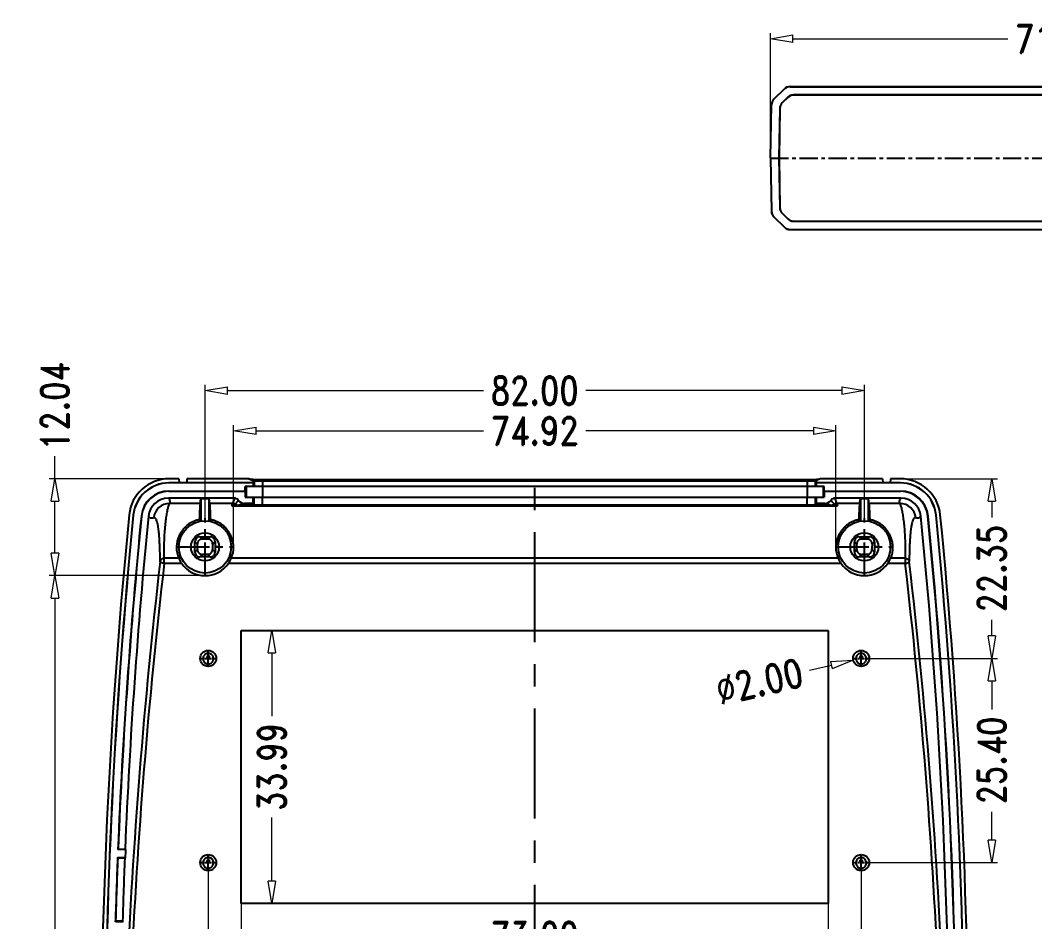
# Model space of a CAD drawing. Header units: millimetres. Extents: x 0 to 4083, y 0 to 1644.
# Drawn here: x 3832.3 to 3958.5, y 1527.1 to 1639.3 of the extents above; entities that cross this region are included whole.
import ezdxf

# ---------------------------------------------------------------- set-up
doc = ezdxf.new("R2010")
doc.units = ezdxf.units.MM
doc.linetypes.add('CENTER', pattern=[50.8, 31.75, -6.35, 6.35, -6.35])
doc.layers.get('0').update_dxf_attribs({"linetype": 'CONTINUOUS'})
doc.layers.get('Defpoints').update_dxf_attribs({"linetype": 'CONTINUOUS'})
doc.layers.add('dim', color=3, linetype='CONTINUOUS', lineweight=9)
doc.styles.add('longtou', font='romand.shx', dxfattribs={"width": 0.8, "bigfont": 'fangsong.shx'})
doc.dimstyles.new('YanXiu', dxfattribs={"dimtxt": 2.5, "dimasz": 2.2, "dimexe": 1, "dimexo": 0, "dimgap": 0.66, "dimtad": 0, "dimzin": 0, "dimdsep": 46, "dimtxsty": 'longtou', "dimblk": 'CLOSEDBLANK', "dimcen": 0, "dimclrd": 3, "dimclre": 3, "dimclrt": 7, "dimadec": 0, "dimazin": 0, "dimtfac": 1, "dimtdec": 4, "dimtofl": 0, "dimtmove": 0, "dimatfit": 3, "dimldrblk": 'CLOSEDBLANK', "dimfxl": 0, "dimtolj": 1, "dimtzin": 0, "dimlwd": 0, "dimlwe": 0, "dimarcsym": 0})

# ---------------------------------------------------------------- blocks, each defined once
blk = doc.blocks.new('_ClosedBlank')
at = {"color": 0, "linetype": 'ByBlock', "lineweight": -2}
for p, q in [((-1, 0.167), (0, 0)), ((-1, 0.167), (-1, -0.167)), ((0, 0), (-1, -0.167))]:
    blk.add_line(p, q, dxfattribs=at)
blk = doc.blocks.new('*D11')
at = {"layer": 'Defpoints', "color": 0}
for p in [(3933.73, 1588.2), (3858.82, 1573.76), (3933.73, 1573.76)]:
    blk.add_point(p, dxfattribs=at)
at = {"layer": 'dim', "color": 3, "lineweight": 5}
for p, q in [((3858.82, 1573.76), (3858.82, 1588.9)), ((3933.73, 1573.76), (3933.73, 1588.9)), ((3861.62, 1588.2), (3889.91, 1588.2)), ((3930.93, 1588.2), (3902.64, 1588.2))]:
    blk.add_line(p, q, dxfattribs=at)
at = {"layer": 'dim', "color": 3, "lineweight": 5, "xscale": 2.8, "yscale": 2.8, "zscale": 2.8, "rotation": 180}
blk.add_blockref('_ClosedBlank', (3858.82, 1588.2), dxfattribs=at)
at = {"layer": 'dim', "color": 3, "lineweight": 5, "xscale": 2.8, "yscale": 2.8, "zscale": 2.8}
blk.add_blockref('_ClosedBlank', (3933.73, 1588.2), dxfattribs=at)
at = {"layer": 'dim', "color": 7, "insert": (3896.28, 1588.2), "char_height": 3.5, "attachment_point": 5, "style": 'longtou'}
blk.add_mtext('74.92', dxfattribs=at)
blk = doc.blocks.new('*D12')
at = {"layer": 'Defpoints', "color": 0}
for p in [(3937.28, 1593.2), (3855.28, 1577.34), (3937.28, 1577.34)]:
    blk.add_point(p, dxfattribs=at)
at = {"layer": 'dim', "color": 3, "lineweight": 5}
for p, q in [((3855.28, 1577.34), (3855.28, 1593.9)), ((3937.28, 1577.34), (3937.28, 1593.9)), ((3858.08, 1593.2), (3889.91, 1593.2)), ((3934.48, 1593.2), (3902.64, 1593.2))]:
    blk.add_line(p, q, dxfattribs=at)
at = {"layer": 'dim', "color": 3, "lineweight": 5, "xscale": 2.8, "yscale": 2.8, "zscale": 2.8, "rotation": 180}
blk.add_blockref('_ClosedBlank', (3855.28, 1593.2), dxfattribs=at)
at = {"layer": 'dim', "color": 3, "lineweight": 5, "xscale": 2.8, "yscale": 2.8, "zscale": 2.8}
blk.add_blockref('_ClosedBlank', (3937.28, 1593.2), dxfattribs=at)
at = {"layer": 'dim', "color": 7, "insert": (3896.28, 1593.2), "char_height": 3.5, "attachment_point": 5, "style": 'longtou'}
blk.add_mtext('82.00', dxfattribs=at)
blk = doc.blocks.new('*D14')
at = {"layer": 'Defpoints', "color": 0}
for p in [(3997.38, 1636.97), (3925.6, 1622.13), (3997.38, 1622.13)]:
    blk.add_point(p, dxfattribs=at)
at = {"layer": 'dim', "color": 3, "lineweight": 5}
for p, q in [((3925.6, 1622.13), (3925.6, 1637.67)), ((3997.38, 1622.13), (3997.38, 1637.67)), ((3928.4, 1636.97), (3955.12, 1636.97)), ((3994.58, 1636.97), (3967.86, 1636.97))]:
    blk.add_line(p, q, dxfattribs=at)
at = {"layer": 'dim', "color": 3, "lineweight": 5, "xscale": 2.8, "yscale": 2.8, "zscale": 2.8, "rotation": 180}
blk.add_blockref('_ClosedBlank', (3925.6, 1636.97), dxfattribs=at)
at = {"layer": 'dim', "color": 3, "lineweight": 5, "xscale": 2.8, "yscale": 2.8, "zscale": 2.8}
blk.add_blockref('_ClosedBlank', (3997.38, 1636.97), dxfattribs=at)
at = {"layer": 'dim', "color": 7, "insert": (3961.49, 1636.97), "char_height": 3.5, "attachment_point": 5, "style": 'longtou'}
blk.add_mtext('71.78', dxfattribs=at)
blk = doc.blocks.new('*D23')
at = {"layer": 'Defpoints', "color": 0}
for p in [(3859.78, 1529.39), (3932.78, 1529.39), (3932.78, 1525.36)]:
    blk.add_point(p, dxfattribs=at)
at = {"layer": 'dim', "color": 3, "lineweight": 5}
for p, q in [((3859.78, 1529.39), (3859.78, 1524.66)), ((3932.78, 1529.39), (3932.78, 1524.66)), ((3862.58, 1525.36), (3889.91, 1525.36)), ((3929.98, 1525.36), (3902.64, 1525.36))]:
    blk.add_line(p, q, dxfattribs=at)
at = {"layer": 'dim', "color": 3, "lineweight": 5, "xscale": 2.8, "yscale": 2.8, "zscale": 2.8, "rotation": 180}
blk.add_blockref('_ClosedBlank', (3859.78, 1525.36), dxfattribs=at)
at = {"layer": 'dim', "color": 3, "lineweight": 5, "xscale": 2.8, "yscale": 2.8, "zscale": 2.8}
blk.add_blockref('_ClosedBlank', (3932.78, 1525.36), dxfattribs=at)
at = {"layer": 'dim', "color": 7, "insert": (3896.28, 1525.36), "char_height": 3.5, "attachment_point": 5, "style": 'longtou'}
blk.add_mtext('73.00', dxfattribs=at)
blk = doc.blocks.new('*D24')
at = {"layer": 'Defpoints', "color": 0}
for p in [(3855.68, 1533.49), (3936.88, 1533.49), (3936.88, 1520.36)]:
    blk.add_point(p, dxfattribs=at)
at = {"layer": 'dim', "color": 3, "lineweight": 5}
for p, q in [((3855.68, 1533.49), (3855.68, 1519.66)), ((3936.88, 1533.49), (3936.88, 1519.66)), ((3858.48, 1520.36), (3889.91, 1520.36)), ((3934.08, 1520.36), (3902.64, 1520.36))]:
    blk.add_line(p, q, dxfattribs=at)
at = {"layer": 'dim', "color": 3, "lineweight": 5, "xscale": 2.8, "yscale": 2.8, "zscale": 2.8, "rotation": 180}
blk.add_blockref('_ClosedBlank', (3855.68, 1520.36), dxfattribs=at)
at = {"layer": 'dim', "color": 3, "lineweight": 5, "xscale": 2.8, "yscale": 2.8, "zscale": 2.8}
blk.add_blockref('_ClosedBlank', (3936.88, 1520.36), dxfattribs=at)
at = {"layer": 'dim', "color": 7, "insert": (3896.28, 1520.36), "char_height": 3.5, "attachment_point": 5, "style": 'longtou'}
blk.add_mtext('81.20', dxfattribs=at)
blk = doc.blocks.new('*D25')
at = {"layer": 'Defpoints', "color": 0}
for p in [(3937.88, 1559.89), (3953.13, 1559.89), (3937.88, 1534.49)]:
    blk.add_point(p, dxfattribs=at)
at = {"layer": 'dim', "color": 3, "lineweight": 5}
for p, q in [((3937.88, 1559.89), (3953.83, 1559.89)), ((3953.13, 1557.09), (3953.13, 1553.55)), ((3953.13, 1537.29), (3953.13, 1540.82)), ((3937.88, 1534.49), (3953.83, 1534.49))]:
    blk.add_line(p, q, dxfattribs=at)
at = {"layer": 'dim', "color": 3, "lineweight": 5, "xscale": 2.8, "yscale": 2.8, "zscale": 2.8}
for p, rotation in [((3953.13, 1559.89), 90), ((3953.13, 1534.49), 270)]:
    blk.add_blockref('_ClosedBlank', p, dxfattribs=dict(at, rotation=rotation))
at = {"layer": 'dim', "color": 7, "insert": (3953.13, 1547.19), "char_height": 3.5, "attachment_point": 5, "rotation": 90, "style": 'longtou'}
blk.add_mtext('25.40', dxfattribs=at)
blk = doc.blocks.new('*D26')
at = {"layer": 'Defpoints', "color": 0}
for p in [(3941.74, 1582.23), (3953.13, 1582.23), (3937.88, 1559.89)]:
    blk.add_point(p, dxfattribs=at)
at = {"layer": 'dim', "color": 3, "lineweight": 5}
for p, q in [((3941.74, 1582.23), (3953.83, 1582.23)), ((3953.13, 1579.43), (3953.13, 1577.43)), ((3953.13, 1562.69), (3953.13, 1564.69)), ((3937.88, 1559.89), (3953.83, 1559.89))]:
    blk.add_line(p, q, dxfattribs=at)
at = {"layer": 'dim', "color": 3, "lineweight": 5, "xscale": 2.8, "yscale": 2.8, "zscale": 2.8}
for p, rotation in [((3953.13, 1582.23), 90), ((3953.13, 1559.89), 270)]:
    blk.add_blockref('_ClosedBlank', p, dxfattribs=dict(at, rotation=rotation))
at = {"layer": 'dim', "color": 7, "insert": (3953.13, 1571.06), "char_height": 3.5, "attachment_point": 5, "rotation": 90, "style": 'longtou'}
blk.add_mtext('22.35', dxfattribs=at)
blk = doc.blocks.new('*D27')
at = {"layer": 'Defpoints', "color": 0}
for p in [(3859.78, 1563.38), (3863.58, 1563.38), (3859.78, 1529.39)]:
    blk.add_point(p, dxfattribs=at)
at = {"layer": 'dim', "color": 3, "lineweight": 5}
for p, q in [((3859.78, 1563.38), (3864.28, 1563.38)), ((3863.58, 1560.58), (3863.58, 1552.69)), ((3863.58, 1532.19), (3863.58, 1540.09)), ((3859.78, 1529.39), (3864.28, 1529.39))]:
    blk.add_line(p, q, dxfattribs=at)
at = {"layer": 'dim', "color": 3, "lineweight": 5, "xscale": 2.8, "yscale": 2.8, "zscale": 2.8}
for p, rotation in [((3863.58, 1563.38), 90), ((3863.58, 1529.39), 270)]:
    blk.add_blockref('_ClosedBlank', p, dxfattribs=dict(at, rotation=rotation))
at = {"layer": 'dim', "color": 7, "insert": (3863.58, 1546.39), "char_height": 3.5, "attachment_point": 5, "rotation": 90, "style": 'longtou'}
blk.add_mtext('33.99', dxfattribs=at)
blk = doc.blocks.new('*D38')
at = {"layer": 'Defpoints', "color": 0}
for p in [(3855.28, 1570.2), (3836.61, 1442.12), (3855.28, 1442.12)]:
    blk.add_point(p, dxfattribs=at)
at = {"layer": 'dim', "color": 3, "lineweight": 5}
for p, q in [((3855.28, 1570.2), (3835.91, 1570.2)), ((3836.61, 1567.4), (3836.61, 1513.66)), ((3836.61, 1444.92), (3836.61, 1498.66)), ((3855.28, 1442.12), (3835.91, 1442.12))]:
    blk.add_line(p, q, dxfattribs=at)
at = {"layer": 'dim', "color": 3, "lineweight": 5, "xscale": 2.8, "yscale": 2.8, "zscale": 2.8}
for p, rotation in [((3836.61, 1570.2), 90), ((3836.61, 1442.12), 270)]:
    blk.add_blockref('_ClosedBlank', p, dxfattribs=dict(at, rotation=rotation))
at = {"layer": 'dim', "color": 7, "insert": (3836.61, 1506.16), "char_height": 3.5, "attachment_point": 5, "rotation": 90, "style": 'longtou'}
blk.add_mtext('128.08', dxfattribs=at)
blk = doc.blocks.new('*D39')
at = {"layer": 'Defpoints', "color": 0}
for p in [(3836.61, 1582.23), (3850.81, 1582.23), (3855.28, 1570.2)]:
    blk.add_point(p, dxfattribs=at)
at = {"layer": 'dim', "color": 3, "lineweight": 5}
for p, q in [((3836.61, 1582.23), (3836.61, 1585.03)), ((3850.81, 1582.23), (3835.91, 1582.23)), ((3836.61, 1573), (3836.61, 1579.43)), ((3855.28, 1570.2), (3835.91, 1570.2))]:
    blk.add_line(p, q, dxfattribs=at)
at = {"layer": 'dim', "color": 3, "lineweight": 5, "xscale": 2.8, "yscale": 2.8, "zscale": 2.8}
for p, rotation in [((3836.61, 1582.23), 90), ((3836.61, 1570.2), 270)]:
    blk.add_blockref('_ClosedBlank', p, dxfattribs=dict(at, rotation=rotation))
at = {"layer": 'dim', "color": 7, "insert": (3836.61, 1591.27), "char_height": 3.5, "attachment_point": 5, "rotation": 90, "style": 'longtou'}
blk.add_mtext('12.04', dxfattribs=at)
blk = doc.blocks.new('*D44')
at = {"layer": 'Defpoints', "color": 0}
for p in [(3935.9, 1559.67), (3937.85, 1560.11)]:
    blk.add_point(p, dxfattribs=at)
at = {"layer": 'dim', "color": 3, "lineweight": 5}
blk.add_line((3930.44, 1558.42), (3933.17, 1559.04), dxfattribs=at)
at = {"layer": 'dim', "color": 3, "lineweight": 5, "xscale": 2.8, "yscale": 2.8, "zscale": 2.8, "rotation": 12.82550055500825}
blk.add_blockref('_ClosedBlank', (3935.9, 1559.67), dxfattribs=at)
at = {"layer": 'dim', "color": 7, "insert": (3924.23, 1557.01), "char_height": 3.5, "attachment_point": 5, "rotation": 12.8255, "style": 'longtou'}
blk.add_mtext('∅2.00', dxfattribs=at)

msp = doc.modelspace()

# ---------------------------------------------------------------- linework, layer by layer
at = {"color": 7, "linetype": 'Continuous'}
for p, q in [((3926.013, 1629.446), (3927.329, 1630.739)), ((3926.033, 1629.437), (3927.337, 1630.718)), ((3927.329, 1630.739), (3927.337, 1630.718)), ((3928.03, 1631.026), (3994.949, 1631.026)), ((3928.03, 1631.026), (3928.038, 1631.005)), ((3928.038, 1631.005), (3994.94, 1631.005)), ((3994.519, 1629.976), (3928.459, 1629.976)), ((3928.465, 1629.962), (3928.459, 1629.976)), ((3994.513, 1629.962), (3928.465, 1629.962)), ((3925.598, 1622.143), (3925.714, 1628.75)), ((3925.619, 1622.143), (3925.734, 1628.741)), ((3925.714, 1628.75), (3925.734, 1628.741)), ((3926.013, 1629.446), (3926.033, 1629.437)), ((3927.758, 1629.689), (3927.055, 1628.998)), ((3927.069, 1628.992), (3927.055, 1628.998)), ((3927.764, 1629.675), (3927.069, 1628.992)), ((3927.764, 1629.675), (3927.758, 1629.689)), ((3926.756, 1628.302), (3926.649, 1622.143)), ((3926.77, 1628.296), (3926.662, 1622.143)), ((3926.77, 1628.296), (3926.756, 1628.302)), ((3925.598, 1622.143), (3925.619, 1622.143)), ((3925.598, 1622.108), (3925.619, 1622.108)), ((3925.598, 1622.108), (3925.714, 1615.502)), ((3925.619, 1622.108), (3925.734, 1615.511)), ((3926.662, 1622.143), (3926.649, 1622.143)), ((3926.662, 1622.108), (3926.649, 1622.108)), ((3926.649, 1622.108), (3926.756, 1615.949)), ((3926.662, 1622.108), (3926.77, 1615.955)), ((3925.734, 1615.511), (3925.714, 1615.502)), ((3926.033, 1614.815), (3926.013, 1614.806)), ((3926.013, 1614.806), (3927.329, 1613.512)), ((3926.033, 1614.815), (3927.337, 1613.533)), ((3926.77, 1615.955), (3926.756, 1615.949)), ((3927.069, 1615.26), (3927.055, 1615.254)), ((3927.055, 1615.254), (3927.758, 1614.562)), ((3927.069, 1615.26), (3927.764, 1614.576)), ((3927.764, 1614.576), (3927.758, 1614.562)), ((3928.465, 1614.29), (3928.459, 1614.276)), ((3928.459, 1614.276), (3994.519, 1614.276)), ((3928.465, 1614.29), (3994.513, 1614.29)), ((3927.337, 1613.533), (3927.329, 1613.512)), ((3928.038, 1613.247), (3928.03, 1613.226)), ((3928.03, 1613.226), (3994.949, 1613.226)), ((3928.038, 1613.247), (3994.94, 1613.247)), ((3852.026, 1582.234), (3850.81, 1582.234)), ((3852.026, 1582.234), (3852.053, 1581.719)), ((3853.026, 1582.234), (3852.999, 1581.719)), ((3860.745, 1582.234), (3853.026, 1582.234)), ((3861.285, 1582.002), (3860.745, 1582.234)), ((3861.408, 1581.973), (3861.285, 1582.002)), ((3861.285, 1582.002), (3861.285, 1581.719)), ((3862.407, 1582.16), (3930.145, 1582.16)), ((3862.407, 1582.16), (3862.407, 1579.961)), ((3930.145, 1582.16), (3930.145, 1579.961)), ((3931.267, 1582.002), (3931.145, 1581.973)), ((3931.807, 1582.234), (3931.267, 1582.002)), ((3931.267, 1582.002), (3931.267, 1581.719)), ((3939.526, 1582.234), (3931.807, 1582.234)), ((3939.526, 1582.234), (3939.553, 1581.719)), ((3940.526, 1582.234), (3940.499, 1581.719)), ((3941.743, 1582.234), (3940.526, 1582.234)), ((3852.053, 1581.719), (3850.785, 1581.719)), ((3850.785, 1581.711), (3850.785, 1581.719)), ((3861.276, 1581.711), (3850.785, 1581.711)), ((3861.285, 1581.719), (3852.999, 1581.719)), ((3932.276, 1581.261), (3860.276, 1581.261)), ((3860.276, 1580.707), (3860.276, 1581.261)), ((3860.408, 1581.261), (3860.408, 1579.961)), ((3861.285, 1581.719), (3861.276, 1581.711)), ((3861.276, 1581.711), (3861.276, 1581.261)), ((3861.408, 1581.973), (3861.408, 1581.261)), ((3862.407, 1581.96), (3930.145, 1581.96)), ((3931.145, 1581.973), (3931.145, 1581.261)), ((3931.267, 1581.719), (3931.276, 1581.711)), ((3939.553, 1581.719), (3931.267, 1581.719)), ((3941.767, 1581.711), (3931.276, 1581.711)), ((3931.276, 1581.711), (3931.276, 1581.261)), ((3932.144, 1581.261), (3932.144, 1579.961)), ((3932.276, 1580.707), (3932.276, 1581.261)), ((3941.767, 1581.719), (3940.499, 1581.719)), ((3941.767, 1581.711), (3941.767, 1581.719)), ((3858.927, 1579.82), (3850.724, 1579.82)), ((3850.792, 1580.707), (3860.276, 1580.707)), ((3850.792, 1580.707), (3850.792, 1580.686)), ((3850.792, 1580.686), (3860.255, 1580.686)), ((3854.681, 1579.161), (3854.776, 1579.731)), ((3855.776, 1579.731), (3854.776, 1579.731)), ((3854.776, 1579.731), (3854.776, 1576.974)), ((3855.871, 1579.161), (3855.776, 1579.731)), ((3855.776, 1576.974), (3855.776, 1579.731)), ((3858.927, 1579.82), (3858.707, 1579.161)), ((3860.276, 1580.707), (3860.255, 1580.686)), ((3860.255, 1580.686), (3860.255, 1579.961)), ((3860.255, 1579.961), (3932.297, 1579.961)), ((3861.255, 1579.161), (3861.255, 1579.961)), ((3861.408, 1579.009), (3861.408, 1579.961)), ((3862.407, 1578.991), (3862.407, 1579.961)), ((3930.145, 1578.991), (3930.145, 1579.961)), ((3931.145, 1579.961), (3931.145, 1579.009)), ((3931.297, 1579.961), (3931.297, 1579.161)), ((3932.276, 1580.707), (3932.297, 1580.686)), ((3932.276, 1580.707), (3941.76, 1580.707)), ((3932.297, 1580.686), (3941.76, 1580.686)), ((3932.297, 1580.686), (3932.297, 1579.961)), ((3941.827, 1579.82), (3933.626, 1579.82)), ((3933.845, 1579.161), (3933.626, 1579.82)), ((3936.681, 1579.161), (3936.776, 1579.731)), ((3937.776, 1579.731), (3936.776, 1579.731)), ((3936.776, 1579.731), (3936.776, 1576.974)), ((3937.871, 1579.161), (3937.776, 1579.731)), ((3937.776, 1576.974), (3937.776, 1579.731)), ((3941.76, 1580.707), (3941.76, 1580.686)), ((3854.681, 1579.161), (3850.863, 1579.161)), ((3858.707, 1579.161), (3855.871, 1579.161)), ((3933.914, 1578.822), (3858.638, 1578.822)), ((3933.521, 1578.889), (3859.031, 1578.889)), ((3861.255, 1579.161), (3860.221, 1579.161)), ((3861.255, 1579.161), (3861.408, 1579.009)), ((3862.407, 1578.991), (3930.145, 1578.991)), ((3931.297, 1579.161), (3931.145, 1579.009)), ((3932.331, 1579.161), (3931.297, 1579.161)), ((3936.681, 1579.161), (3933.845, 1579.161)), ((3941.689, 1579.161), (3937.871, 1579.161)), ((3846.362, 1577.705), (3846.354, 1577.706)), ((3847.36, 1577.599), (3847.381, 1577.597)), ((3945.192, 1577.599), (3945.171, 1577.597)), ((3946.19, 1577.705), (3946.198, 1577.706)), ((3854.91, 1574.727), (3854.629, 1575.008)), ((3855.643, 1574.727), (3854.91, 1574.727)), ((3855.643, 1574.727), (3855.923, 1575.008)), ((3936.91, 1574.727), (3936.629, 1575.008)), ((3937.643, 1574.727), (3936.91, 1574.727)), ((3937.643, 1574.727), (3937.923, 1575.008)), ((3853.535, 1573.761), (3854.03, 1573.761)), ((3854.322, 1574.115), (3854.029, 1574.408)), ((3854.335, 1573.419), (3854.029, 1573.114)), ((3856.217, 1573.419), (3856.523, 1573.114)), ((3856.23, 1574.115), (3856.523, 1574.408)), ((3857.017, 1573.761), (3856.522, 1573.761)), ((3935.535, 1573.761), (3936.03, 1573.761)), ((3936.322, 1574.115), (3936.029, 1574.408)), ((3936.335, 1573.419), (3936.029, 1573.114)), ((3938.217, 1573.419), (3938.523, 1573.114)), ((3938.23, 1574.115), (3938.523, 1574.408)), ((3939.017, 1573.761), (3938.522, 1573.761)), ((3852.004, 1572.339), (3850.195, 1572.339)), ((3850.195, 1571.683), (3850.195, 1572.339)), ((3854.945, 1572.83), (3854.629, 1572.514)), ((3855.607, 1572.83), (3854.945, 1572.83)), ((3855.607, 1572.83), (3855.923, 1572.514)), ((3934.004, 1572.339), (3858.549, 1572.339)), ((3936.945, 1572.83), (3936.629, 1572.514)), ((3937.607, 1572.83), (3936.945, 1572.83)), ((3937.607, 1572.83), (3937.923, 1572.514)), ((3942.358, 1572.339), (3940.549, 1572.339)), ((3942.358, 1572.339), (3942.358, 1571.683)), ((3852.373, 1571.683), (3850.195, 1571.683)), ((3934.373, 1571.683), (3858.179, 1571.683)), ((3942.358, 1571.683), (3940.179, 1571.683)), ((3859.776, 1563.381), (3932.776, 1563.381)), ((3859.776, 1529.395), (3859.776, 1563.381)), ((3932.776, 1563.381), (3932.776, 1529.395)), ((3855.676, 1560.224), (3855.676, 1560.888)), ((3936.876, 1560.224), (3936.876, 1560.888)), ((3855.676, 1558.888), (3855.676, 1559.906)), ((3936.876, 1558.888), (3936.876, 1559.906)), ((3844.469, 1536.157), (3844.448, 1536.136)), ((3845.398, 1536.136), (3844.448, 1536.136)), ((3844.469, 1536.157), (3845.336, 1536.157)), ((3845.336, 1536.157), (3845.398, 1536.136)), ((3855.676, 1535.488), (3855.676, 1534.824)), ((3936.876, 1534.824), (3936.876, 1535.488)), ((3844.407, 1535.136), (3845.358, 1535.136)), ((3844.424, 1535.031), (3844.407, 1535.136)), ((3845.29, 1535.031), (3844.424, 1535.031)), ((3845.358, 1535.136), (3845.29, 1535.031)), ((3855.676, 1533.488), (3855.676, 1534.506)), ((3936.876, 1533.488), (3936.876, 1534.506)), ((3932.776, 1529.395), (3859.776, 1529.395)), ((3844.131, 1527.136), (3844.155, 1527.241)), ((3845.082, 1527.136), (3844.131, 1527.136)), ((3844.155, 1527.241), (3845.022, 1527.241)), ((3845.022, 1527.241), (3845.082, 1527.136))]:
    msp.add_line(p, q, dxfattribs=at)
at = {"color": 1, "linetype": 'CENTER', "ltscale": 0.0712}
msp.add_line((3925.598, 1622.126), (3997.38, 1622.126), dxfattribs=at)
at = {"color": 4, "linetype": 'Continuous'}
msp.add_line((3860.745, 1582.234), (3861.285, 1582.002), dxfattribs=at)
at = {"color": 1, "linetype": 'CENTER', "ltscale": 0.43179}
msp.add_line((3896.276, 1430.287), (3896.276, 1582.234), dxfattribs=at)
at = {"color": 1, "linetype": 'CENTER', "ltscale": 0.13}
for p, q in [((3855.276, 1570.186), (3855.276, 1577.336)), ((3937.276, 1570.186), (3937.276, 1577.336)), ((3851.701, 1573.761), (3858.851, 1573.761)), ((3933.701, 1573.761), (3940.851, 1573.761))]:
    msp.add_line(p, q, dxfattribs=at)
at = {"color": 1, "linetype": 'CENTER', "ltscale": 0.008}
for p, q in [((3855.676, 1558.888), (3855.676, 1560.888)), ((3936.876, 1558.888), (3936.876, 1560.888)), ((3854.676, 1559.888), (3856.676, 1559.888)), ((3935.876, 1559.888), (3937.876, 1559.888)), ((3855.676, 1533.488), (3855.676, 1535.488)), ((3936.876, 1533.488), (3936.876, 1535.488)), ((3854.676, 1534.488), (3856.676, 1534.488)), ((3935.876, 1534.488), (3937.876, 1534.488))]:
    msp.add_line(p, q, dxfattribs=at)
at = {"color": 7, "linetype": 'Continuous'}
for centre, radius in [((3855.276, 1573.761), 3.25), ((3937.276, 1573.761), 3.25), ((3855.276, 1573.761), 1.741), ((3937.276, 1573.761), 1.741)]:
    msp.add_circle(centre, radius, dxfattribs=at)
msp.add_circle((3936.876, 1559.888), 1)
for centre, radius, start, end in [((3850.808, 1577.242), 4.993, 89.97748, 174.3565), ((3941.745, 1577.242), 4.993, 5.64331, 90.02236), ((3850.783, 1577.269), 4.45, 89.96649, 174.36675), ((3850.783, 1577.269), 4.442, 89.96642, 174.36681), ((3941.769, 1577.269), 4.45, 5.63965, 90.0336), ((3941.769, 1577.269), 4.442, 5.63372, 90.03366), ((3850.795, 1577.256), 3.451, 90.04301, 174.29778), ((3850.794, 1577.257), 3.429, 90.02679, 174.31398), ((3850.725, 1577.332), 2.487, 90.03296, 174.31203), ((3860.221, 1580.161), 1, 216.00842, 270.0094), ((3932.332, 1580.161), 1, 269.98248, 323.9997), ((3941.758, 1577.256), 3.451, 5.70214, 89.95726), ((3941.759, 1577.257), 3.429, 5.68581, 89.97357), ((3941.826, 1577.331), 2.488, 5.68871, 89.96687), ((3850.863, 1577.18), 1.981, 89.99233, 174.34616), ((3858.707, 1578.561), 0.601, 59.65174, 89.94627), ((3859.037, 1579.782), 0.893, 254.41444, 269.61772), ((3859.517, 1579.937), 0.996, 239.43034, 269.90982), ((3933.035, 1579.937), 0.996, 270.09097, 300.57039), ((3933.514, 1579.785), 0.896, 270.45018, 285.60871), ((3933.846, 1578.561), 0.601, 90.05373, 120.34826), ((3941.689, 1577.18), 1.981, 5.65318, 90.0081), ((4566.276, 1506.261), 723.974, 174.334441, 185.665698), ((4566.867, 1506.261), 724.046, 174.337145, 185.662974), ((4566.276, 1506.261), 723.45, 174.332531, 185.667589), ((4566.276, 1506.261), 722.447, 174.333085, 177.629949), ((4566.276, 1506.261), 722.426, 174.333085, 177.628217), ((4566.276, 1506.261), 721.559, 174.32767, 177.625369), ((3847.931, 1568.976), 10.527, 49.43837, 50.90396), ((3862.553, 1569.059), 10.42, 129.08848, 130.5692), ((3929.931, 1568.976), 10.527, 49.43837, 50.90396), ((3944.553, 1569.059), 10.42, 129.08848, 130.5692), ((3226.276, 1506.261), 721.559, 354.328368, 5.672254), ((3226.276, 1506.261), 722.426, 354.332903, 5.66691), ((3226.276, 1506.261), 722.447, 354.332906, 5.66691), ((3226.276, 1506.261), 723.45, 354.332411, 5.66747), ((3225.686, 1506.261), 724.046, 354.337026, 5.662892), ((3226.276, 1506.261), 723.974, 354.334302, 5.665556), ((3854.626, 1574.411), 0.597, 89.69311, 180.30736), ((3855.276, 1724.267), 149.261, 269.75162, 270.24842), ((3855.926, 1574.411), 0.597, 359.69264, 90.30701), ((3936.626, 1574.411), 0.597, 89.69311, 180.30736), ((3937.276, 1724.267), 149.261, 269.75162, 270.24842), ((3937.926, 1574.411), 0.597, 359.69264, 90.30701), ((3855.258, 1573.693), 3.524, 178.89136, 202.58557), ((3688.437, 1573.725), 165.594, 0.0125, 0.2364), ((3692.269, 1573.787), 161.762, 359.76136, 359.99056), ((4018.283, 1573.734), 161.762, 179.76136, 179.99057), ((4022.115, 1573.797), 165.594, 180.0125, 180.2364), ((3855.296, 1573.692), 3.523, 337.41045, 1.11261), ((3937.258, 1573.693), 3.524, 178.89136, 202.58557), ((3770.436, 1573.725), 165.594, 0.0125, 0.2364), ((3774.269, 1573.787), 161.761, 359.76136, 359.99057), ((4100.283, 1573.734), 161.762, 179.76136, 179.99056), ((4104.115, 1573.797), 165.594, 180.0125, 180.2364), ((3937.296, 1573.692), 3.523, 337.41045, 1.11261), ((4566.701, 1488.638), 721.826, 173.37306, 177.560308), ((3854.626, 1573.11), 0.597, 179.69112, 270.30852), ((3855.276, 1423.254), 149.261, 89.75162, 90.24842), ((3855.926, 1573.11), 0.597, 269.69311, 0.30735), ((3936.626, 1573.11), 0.597, 179.69112, 270.30852), ((3937.276, 1423.254), 149.261, 89.75162, 90.24842), ((3937.926, 1573.11), 0.597, 269.69311, 0.30735), ((3225.85, 1488.638), 721.827, 2.439694, 6.626937), ((4566.703, 1488.427), 721.329, 173.372145, 177.455676), ((3225.85, 1488.427), 721.329, 2.544324, 6.627855), ((4566.276, 1506.261), 721.497, 177.626826, 177.706305), ((4566.276, 1506.261), 722.447, 177.709323, 178.344166), ((4566.276, 1506.261), 722.426, 177.717589, 178.335788), ((4566.276, 1506.261), 721.559, 177.714848, 178.33379)]:
    msp.add_arc(centre, radius, start, end, dxfattribs=at)
for centre, major_axis, ratio, start_param, end_param in [((3928.03, 1630.026), (-0.379, 0.926), 0.9998222, -0.3882734, 0.3882735), ((3928.038, 1630.005), (-0.379, 0.926), 0.9998222, -0.3882734, 0.3882734), ((3928.459, 1628.976), (-0.379, 0.926), 0.9998222, -0.3882734, 0.3882734), ((3928.465, 1628.962), (-0.379, 0.926), 0.9998222, -0.3882734, 0.3882734), ((3926.714, 1628.732), (0.919, -0.395), 0.9998222, 2.7533192, 3.5298661), ((3926.734, 1628.723), (-0.919, 0.395), 0.9998222, -0.3882734, 0.3882734), ((3927.756, 1628.285), (0.919, -0.395), 0.9998222, 2.7533192, 3.5298661), ((3927.77, 1628.279), (-0.919, 0.395), 0.9998222, -0.3882734, 0.3882734), ((3926.598, 1622.126), (-1, 0), 0.9998476, -0.0174506, 0.0174506), ((3926.619, 1622.126), (1, 0), 0.9998476, 3.124142, 3.1590433), ((3927.649, 1622.126), (1, 0), 0.9998476, 3.124142, 3.1590433), ((3927.662, 1622.126), (1, 0), 0.9998476, 3.124142, 3.1590433), ((3926.714, 1615.519), (0.919, 0.395), 0.9998222, 2.7533192, 3.5298661), ((3926.734, 1615.528), (0.919, 0.395), 0.9998222, 2.7533192, 3.5298661), ((3927.756, 1615.967), (0.919, 0.395), 0.9998222, 2.7533192, 3.5298661), ((3927.77, 1615.973), (-0.919, -0.395), 0.9998222, -0.3882734, 0.3882734), ((3928.459, 1615.276), (0.379, 0.926), 0.9998222, -3.5298661, -2.7533192), ((3928.465, 1615.29), (-0.379, -0.926), 0.9998222, -0.3882734, 0.3882734), ((3928.03, 1614.226), (0.379, 0.926), 0.9998222, -3.5298661, -2.7533192), ((3928.038, 1614.247), (0.379, 0.926), 0.9998222, 2.7533192, 3.5298661), ((3858.926, 1579.219), (0.19, 0.57), 0.9984779, -0.6203945, 0.3210504), ((3933.626, 1579.219), (-0.19, 0.57), 0.9984779, -0.3210504, 0.6203941), ((3854.71, 1516.395), (0, 62.853), 0.0087269, 0.0523599, 0.2593086), ((3855.842, 1516.395), (0, 62.853), 0.0087269, -0.2593086, -0.0523599), ((3862.407, 1579.009), (1, 0), 0.0174551, -3.1241394, -1.5707963), ((3930.145, 1579.009), (1, 0), 0.0174551, -1.5707963, -0.0174533), ((3936.71, 1516.395), (0, 62.853), 0.0087269, 0.0523599, 0.2593086), ((3937.842, 1516.395), (0, 62.853), 0.0087269, -0.2593086, -0.0523599), ((3854.094, 1516.395), (0, 63.353), 0.0087269, -0.4507681, -0.4248734), ((3856.458, 1516.395), (0, 63.353), 0.0087269, 0.4248734, 0.4507681), ((3936.094, 1516.395), (0, 63.353), 0.0087269, -0.4507681, -0.4248734), ((3938.458, 1516.395), (0, 63.353), 0.0087269, 0.4248734, 0.4507681), ((3855.276, 1573.775), (0, 3.578), 0.9999917, -4.0877615, -2.1954238), ((3937.276, 1573.775), (0, 3.578), 0.9999917, -4.0877615, -2.1954238)]:
    msp.add_ellipse(centre, major_axis=major_axis, ratio=ratio, start_param=start_param, end_param=end_param, dxfattribs=at)
for centre in [(3855.676, 1559.888), (3936.876, 1559.888), (3855.676, 1534.488), (3936.876, 1534.488)]:
    msp.add_ellipse(centre, major_axis=(0, 1), ratio=1, dxfattribs=at)
for points, start_tangent, end_tangent in [([(3860.986, 1582.169), (3861.204, 1582.166), (3861.539, 1582.163)], (0.9946747, 0.1030641), (0.9999801, 0.0063151)), ([(3861.539, 1582.163), (3861.957, 1582.161), (3862.407, 1582.16)], (0.9999801, 0.0063151), (1, -0.0000188)), ([(3930.145, 1582.16), (3930.6, 1582.161), (3931.019, 1582.163)], (1, 0.0000019), (0.9999837, -0.0057017)), ([(3931.019, 1582.163), (3931.353, 1582.166), (3931.568, 1582.169)], (0.9999837, -0.0057017), (0.9952971, -0.0968693)), ([(3861.408, 1581.973), (3861.46, 1581.969), (3861.605, 1581.966), (3861.829, 1581.963), (3862.108, 1581.961), (3862.407, 1581.96)], (0.8021179, -0.5971657), (0.9999996, -0.0008864)), ([(3930.145, 1581.96), (3930.448, 1581.961), (3930.728, 1581.963), (3930.951, 1581.966), (3931.094, 1581.969), (3931.145, 1581.973)], (1, 0.0000903), (0.8096823, 0.5868685)), ([(3850.863, 1579.161), (3850.924, 1579.313), (3850.934, 1579.465), (3850.888, 1579.617), (3850.78, 1579.769), (3850.724, 1579.82)], (0.4832236, 0.875497), (-0.7767889, 0.6297611)), ([(3859.411, 1579.573), (3859.3, 1579.417), (3859.171, 1579.255), (3859.01, 1579.079)], (-0.566076, -0.824353), (-0.7123476, -0.7018268)), ([(3933.542, 1579.079), (3933.384, 1579.251), (3933.252, 1579.417), (3933.141, 1579.573)], (-0.7120675, 0.702111), (-0.5661083, 0.8243309)), ([(3941.827, 1579.82), (3941.772, 1579.769), (3941.661, 1579.617), (3941.619, 1579.465), (3941.628, 1579.313), (3941.689, 1579.161)], (-0.7668041, -0.6418812), (0.4832898, -0.8754605)), ([(3850.195, 1572.339), (3850.192, 1573.498), (3850.219, 1574.574), (3850.271, 1575.565), (3850.345, 1576.461), (3850.437, 1577.255), (3850.542, 1577.934), (3850.652, 1578.489), (3850.763, 1578.904), (3850.863, 1579.161)], (-0.0112242, 0.999937), (0.4709525, 0.8821585)), ([(3858.638, 1578.822), (3858.661, 1578.964), (3858.684, 1579.077), (3858.707, 1579.161)], (0.1463033, 0.9892398), (0.3132529, 0.9496697)), ([(3858.797, 1578.921), (3858.741, 1578.892), (3858.688, 1578.859), (3858.638, 1578.822)], (-0.9067768, -0.4216111), (-0.7833174, -0.621622)), ([(3859.031, 1578.889), (3858.893, 1578.876), (3858.762, 1578.854), (3858.638, 1578.822)], (-0.999012, -0.0444417), (-0.9588635, -0.2838675)), ([(3859.01, 1579.079), (3858.989, 1579.059), (3858.967, 1579.039), (3858.943, 1579.018), (3858.917, 1578.997), (3858.885, 1578.973), (3858.846, 1578.948), (3858.797, 1578.921)], (-0.7160791, -0.6980192), (-0.9041501, -0.4272148)), ([(3859.515, 1578.941), (3859.473, 1578.932), (3859.427, 1578.924), (3859.376, 1578.917), (3859.316, 1578.91), (3859.243, 1578.903), (3859.151, 1578.896), (3859.031, 1578.889)], (-0.9753071, -0.220853), (-0.9985913, -0.0530601)), ([(3860.221, 1579.161), (3860.039, 1579.091), (3859.815, 1579.019), (3859.515, 1578.941)], (-0.9259032, -0.3777609), (-0.975464, -0.2201592)), ([(3933.037, 1578.941), (3932.743, 1579.017), (3932.514, 1579.091), (3932.331, 1579.161)], (-0.9753804, 0.220529), (-0.9259396, 0.3776716)), ([(3933.521, 1578.889), (3933.401, 1578.896), (3933.307, 1578.903), (3933.234, 1578.91), (3933.174, 1578.917), (3933.124, 1578.925), (3933.079, 1578.932), (3933.037, 1578.941)], (-0.9985898, 0.0530892), (-0.9753165, 0.2208117)), ([(3933.915, 1578.822), (3933.79, 1578.854), (3933.658, 1578.876), (3933.521, 1578.889)], (-0.9588627, 0.2838703), (-0.999012, 0.0444417)), ([(3933.755, 1578.921), (3933.706, 1578.948), (3933.666, 1578.973), (3933.635, 1578.997), (3933.608, 1579.019), (3933.584, 1579.039), (3933.563, 1579.059), (3933.542, 1579.079)], (-0.9041348, 0.4272472), (-0.7161025, 0.6979951)), ([(3933.914, 1578.822), (3933.864, 1578.859), (3933.811, 1578.893), (3933.755, 1578.921)], (-0.7833679, 0.6215584), (-0.9067766, 0.4216115)), ([(3933.845, 1579.161), (3933.868, 1579.077), (3933.891, 1578.964), (3933.914, 1578.822)], (0.3132529, -0.9496697), (0.1462987, -0.9892405)), ([(3941.689, 1579.161), (3941.79, 1578.904), (3941.9, 1578.489), (3942.011, 1577.934), (3942.115, 1577.255), (3942.207, 1576.461), (3942.281, 1575.565), (3942.334, 1574.574), (3942.36, 1573.498), (3942.358, 1572.339)], (0.4709512, -0.8821593), (-0.011227, -0.999937)), ([(3848.892, 1577.376), (3848.64, 1577.326), (3848.427, 1577.4), (3848.25, 1577.579)], (-0.9177616, -0.3971318), (-0.5463211, 0.8375758)), ([(3849.697, 1571.94), (3849.687, 1572.66), (3849.671, 1573.329), (3849.649, 1573.944), (3849.622, 1574.507), (3849.571, 1575.254), (3849.507, 1575.885), (3849.471, 1576.158), (3849.432, 1576.402), (3849.39, 1576.618), (3849.346, 1576.807), (3849.248, 1577.104), (3849.195, 1577.213), (3849.139, 1577.296), (3849.02, 1577.385), (3848.957, 1577.392), (3848.892, 1577.376)], (-0.0110213, 0.9999393), (-0.9182494, -0.3960026)), ([(3854.569, 1577.146), (3854.15, 1577.034), (3853.778, 1576.887), (3853.443, 1576.709), (3853.133, 1576.5), (3852.845, 1576.258), (3852.577, 1575.977), (3852.331, 1575.653), (3852.112, 1575.279), (3851.928, 1574.847), (3851.794, 1574.345), (3851.734, 1573.761)], (-0.9802057, -0.1979816), (-0.0194886, -0.9998101)), ([(3858.818, 1573.761), (3858.758, 1574.343), (3858.625, 1574.845), (3858.441, 1575.278), (3858.222, 1575.652), (3857.976, 1575.976), (3857.708, 1576.257), (3857.419, 1576.501), (3857.109, 1576.71), (3856.773, 1576.888), (3856.402, 1577.035), (3855.983, 1577.146)], (-0.0194886, 0.9998101), (-0.9802057, 0.1979816)), ([(3936.569, 1577.146), (3936.15, 1577.034), (3935.778, 1576.887), (3935.443, 1576.709), (3935.133, 1576.5), (3934.845, 1576.258), (3934.577, 1575.977), (3934.331, 1575.653), (3934.112, 1575.279), (3933.928, 1574.847), (3933.794, 1574.345), (3933.734, 1573.761)], (-0.9802057, -0.1979816), (-0.0194886, -0.9998101)), ([(3940.818, 1573.761), (3940.758, 1574.343), (3940.625, 1574.845), (3940.441, 1575.278), (3940.222, 1575.652), (3939.976, 1575.976), (3939.708, 1576.257), (3939.419, 1576.501), (3939.109, 1576.71), (3938.773, 1576.888), (3938.402, 1577.035), (3937.983, 1577.146)], (-0.0194886, 0.9998101), (-0.9802057, 0.1979816)), ([(3943.661, 1577.376), (3943.595, 1577.392), (3943.532, 1577.385), (3943.413, 1577.296), (3943.358, 1577.213), (3943.305, 1577.104), (3943.207, 1576.807), (3943.162, 1576.618), (3943.12, 1576.402), (3943.081, 1576.158), (3943.045, 1575.885), (3942.981, 1575.254), (3942.93, 1574.507), (3942.903, 1573.944), (3942.882, 1573.329), (3942.865, 1572.66), (3942.855, 1571.94)], (-0.91825, 0.3960012), (-0.011021, -0.9999393)), ([(3944.302, 1577.578), (3944.125, 1577.397), (3943.912, 1577.327), (3943.661, 1577.376)], (-0.5606456, -0.8280559), (-0.9177722, 0.3971072)), ([(3854.91, 1574.727), (3854.779, 1574.712), (3854.667, 1574.674), (3854.576, 1574.622), (3854.5, 1574.559), (3854.439, 1574.488), (3854.39, 1574.409), (3854.353, 1574.321), (3854.329, 1574.224), (3854.322, 1574.115)], (-1, 0), (0.0192853, -0.999814)), ([(3856.23, 1574.115), (3856.22, 1574.238), (3856.19, 1574.347), (3856.144, 1574.442), (3856.082, 1574.527), (3856.005, 1574.601), (3855.909, 1574.663), (3855.789, 1574.708), (3855.643, 1574.727)], (0.0192853, 0.999814), (-1, 0)), ([(3936.91, 1574.727), (3936.779, 1574.712), (3936.667, 1574.674), (3936.576, 1574.622), (3936.5, 1574.559), (3936.439, 1574.488), (3936.39, 1574.409), (3936.353, 1574.321), (3936.329, 1574.224), (3936.322, 1574.115)], (-1, 0), (0.0192853, -0.999814)), ([(3938.23, 1574.115), (3938.22, 1574.238), (3938.19, 1574.347), (3938.144, 1574.442), (3938.082, 1574.527), (3938.005, 1574.601), (3937.909, 1574.663), (3937.789, 1574.708), (3937.643, 1574.727)], (0.0192853, 0.999814), (-1, 0)), ([(3854.335, 1573.419), (3854.348, 1573.307), (3854.38, 1573.204), (3854.429, 1573.111), (3854.495, 1573.027), (3854.578, 1572.952), (3854.681, 1572.89), (3854.805, 1572.846), (3854.945, 1572.83)], (0.0180277, -0.9998375), (1, 0)), ([(3855.607, 1572.83), (3855.768, 1572.851), (3855.906, 1572.908), (3856.016, 1572.986), (3856.1, 1573.078), (3856.162, 1573.18), (3856.201, 1573.294), (3856.217, 1573.419)], (1, 0), (0.0180277, 0.9998375)), ([(3936.335, 1573.419), (3936.348, 1573.307), (3936.38, 1573.204), (3936.429, 1573.111), (3936.495, 1573.027), (3936.578, 1572.952), (3936.681, 1572.89), (3936.805, 1572.846), (3936.945, 1572.83)], (0.0180277, -0.9998375), (1, 0)), ([(3937.607, 1572.83), (3937.768, 1572.851), (3937.906, 1572.908), (3938.016, 1572.986), (3938.1, 1573.078), (3938.162, 1573.18), (3938.201, 1573.294), (3938.217, 1573.419)], (1, 0), (0.0180277, 0.9998375)), ([(3850.195, 1572.339), (3850.09, 1572.322), (3849.993, 1572.286), (3849.904, 1572.237), (3849.827, 1572.176), (3849.762, 1572.103), (3849.718, 1572.022), (3849.697, 1571.94)], (-0.9969161, -0.0784745), (-0.126126, -0.9920142)), ([(3850.195, 1571.683), (3850.054, 1571.723), (3849.916, 1571.77), (3849.801, 1571.823), (3849.725, 1571.881), (3849.697, 1571.94)], (-0.9640664, 0.2656614), (-0.0389333, 0.9992418)), ([(3852.004, 1572.339), (3852.053, 1572.227), (3852.135, 1572.063), (3852.247, 1571.87), (3852.373, 1571.683)], (0.3839904, -0.9233371), (0.5847919, -0.8111833)), ([(3858.179, 1571.683), (3858.305, 1571.87), (3858.417, 1572.063), (3858.499, 1572.227), (3858.549, 1572.339)], (0.5847919, 0.8111833), (0.3839904, 0.9233371)), ([(3934.004, 1572.339), (3934.053, 1572.227), (3934.135, 1572.063), (3934.247, 1571.87), (3934.373, 1571.683)], (0.3839904, -0.9233371), (0.5847919, -0.8111833)), ([(3940.179, 1571.683), (3940.305, 1571.87), (3940.417, 1572.063), (3940.499, 1572.227), (3940.549, 1572.339)], (0.5847919, 0.8111833), (0.3839904, 0.9233371)), ([(3942.358, 1572.339), (3942.526, 1572.302), (3942.684, 1572.218), (3942.8, 1572.091), (3942.855, 1571.94)], (0.9961003, -0.0882282), (0.122626, -0.992453)), ([(3942.358, 1571.683), (3942.467, 1571.713), (3942.568, 1571.751), (3942.659, 1571.79), (3942.739, 1571.828), (3942.801, 1571.866), (3942.841, 1571.904), (3942.855, 1571.94)], (0.9704529, 0.2412904), (0.0526683, 0.9986121)), ([(3855.676, 1560.511), (3855.586, 1560.504), (3855.503, 1560.488), (3855.424, 1560.461), (3855.347, 1560.423), (3855.271, 1560.371), (3855.196, 1560.303), (3855.125, 1560.213), (3855.066, 1560.099), (3855.027, 1559.963), (3855.02, 1559.811), (3855.05, 1559.653), (3855.12, 1559.503), (3855.226, 1559.375), (3855.36, 1559.278), (3855.513, 1559.217), (3855.676, 1559.197)], (-1, 0.0000241), (1, 0.0001141)), ([(3855.676, 1560.224), (3855.633, 1560.218), (3855.594, 1560.201), (3855.575, 1560.188), (3855.557, 1560.171), (3855.54, 1560.148), (3855.526, 1560.12), (3855.518, 1560.087), (3855.517, 1560.05), (3855.525, 1560.012), (3855.543, 1559.977), (3855.569, 1559.947), (3855.601, 1559.925), (3855.638, 1559.911), (3855.676, 1559.906)], (-1, -0.0000001), (1, 0.0000957)), ([(3855.676, 1559.197), (3855.769, 1559.203), (3855.854, 1559.221), (3855.933, 1559.249), (3856.011, 1559.288), (3856.086, 1559.34), (3856.159, 1559.408), (3856.228, 1559.496), (3856.286, 1559.607), (3856.324, 1559.74), (3856.333, 1559.89), (3856.305, 1560.048), (3856.236, 1560.199), (3856.13, 1560.329), (3855.995, 1560.428), (3855.841, 1560.49), (3855.676, 1560.511)], (1, -0.0000284), (-1, -0.0001456)), ([(3855.676, 1559.906), (3855.718, 1559.912), (3855.756, 1559.927), (3855.791, 1559.955), (3855.808, 1559.975), (3855.823, 1560.002), (3855.833, 1560.033), (3855.836, 1560.069), (3855.83, 1560.107), (3855.815, 1560.145), (3855.789, 1560.177), (3855.756, 1560.203), (3855.718, 1560.218), (3855.676, 1560.224)], (1, -0.0000085), (-1, -0.0001073)), ([(3936.876, 1560.511), (3936.786, 1560.504), (3936.703, 1560.488), (3936.624, 1560.461), (3936.547, 1560.423), (3936.471, 1560.371), (3936.396, 1560.303), (3936.325, 1560.213), (3936.266, 1560.099), (3936.227, 1559.963), (3936.22, 1559.811), (3936.25, 1559.653), (3936.32, 1559.503), (3936.426, 1559.375), (3936.56, 1559.278), (3936.713, 1559.217), (3936.876, 1559.197)], (-1, 0.000017), (1, 0.0001225)), ([(3936.876, 1560.224), (3936.833, 1560.218), (3936.794, 1560.201), (3936.775, 1560.188), (3936.757, 1560.171), (3936.74, 1560.148), (3936.726, 1560.12), (3936.718, 1560.087), (3936.717, 1560.05), (3936.725, 1560.012), (3936.743, 1559.977), (3936.769, 1559.947), (3936.801, 1559.925), (3936.837, 1559.911), (3936.876, 1559.906)], (-1, -0.0000074), (1, 0.0001037)), ([(3936.876, 1559.197), (3936.969, 1559.203), (3937.054, 1559.221), (3937.133, 1559.249), (3937.211, 1559.288), (3937.286, 1559.34), (3937.359, 1559.408), (3937.428, 1559.496), (3937.486, 1559.607), (3937.524, 1559.74), (3937.533, 1559.89), (3937.505, 1560.048), (3937.436, 1560.199), (3937.33, 1560.329), (3937.195, 1560.428), (3937.041, 1560.49), (3936.876, 1560.511)], (1, -0.0000201), (-1, -0.0001527)), ([(3936.876, 1559.906), (3936.918, 1559.912), (3936.956, 1559.927), (3936.991, 1559.955), (3937.008, 1559.975), (3937.023, 1560.002), (3937.033, 1560.033), (3937.036, 1560.069), (3937.03, 1560.107), (3937.015, 1560.145), (3936.989, 1560.177), (3936.956, 1560.203), (3936.918, 1560.218), (3936.876, 1560.224)], (1, -0.0000005), (-1, -0.0001146)), ([(3855.676, 1535.111), (3855.586, 1535.104), (3855.503, 1535.088), (3855.424, 1535.061), (3855.347, 1535.023), (3855.271, 1534.971), (3855.196, 1534.902), (3855.125, 1534.812), (3855.066, 1534.699), (3855.027, 1534.563), (3855.02, 1534.411), (3855.05, 1534.253), (3855.12, 1534.103), (3855.226, 1533.975), (3855.36, 1533.878), (3855.513, 1533.817), (3855.676, 1533.797)], (-1, -0.0000362), (1, 0.0001299)), ([(3855.676, 1534.824), (3855.633, 1534.818), (3855.594, 1534.801), (3855.575, 1534.788), (3855.557, 1534.771), (3855.54, 1534.748), (3855.526, 1534.72), (3855.518, 1534.687), (3855.517, 1534.65), (3855.525, 1534.612), (3855.543, 1534.577), (3855.569, 1534.547), (3855.601, 1534.525), (3855.638, 1534.511), (3855.676, 1534.506)], (-1, -0.0000623), (1, 0.000111)), ([(3855.676, 1533.797), (3855.769, 1533.803), (3855.854, 1533.821), (3855.933, 1533.849), (3856.011, 1533.888), (3856.086, 1533.94), (3856.159, 1534.008), (3856.228, 1534.096), (3856.286, 1534.207), (3856.324, 1534.34), (3856.333, 1534.491), (3856.305, 1534.648), (3856.236, 1534.799), (3856.13, 1534.929), (3855.995, 1535.028), (3855.841, 1535.09), (3855.676, 1535.111)], (1, -0.0000127), (-1, -0.000206)), ([(3855.676, 1534.506), (3855.718, 1534.512), (3855.756, 1534.527), (3855.791, 1534.555), (3855.808, 1534.575), (3855.823, 1534.602), (3855.833, 1534.633), (3855.836, 1534.669), (3855.83, 1534.707), (3855.815, 1534.745), (3855.789, 1534.777), (3855.756, 1534.803), (3855.718, 1534.818), (3855.676, 1534.824)], (1, 0.0000068), (-1, -0.0001695)), ([(3936.876, 1535.111), (3936.786, 1535.104), (3936.703, 1535.088), (3936.624, 1535.061), (3936.547, 1535.023), (3936.471, 1534.971), (3936.396, 1534.903), (3936.325, 1534.813), (3936.266, 1534.699), (3936.227, 1534.563), (3936.22, 1534.411), (3936.25, 1534.253), (3936.32, 1534.103), (3936.426, 1533.975), (3936.56, 1533.878), (3936.713, 1533.817), (3936.876, 1533.797)], (-1, 0.0000293), (1, 0.0000711)), ([(3936.876, 1534.824), (3936.833, 1534.818), (3936.794, 1534.801), (3936.775, 1534.788), (3936.757, 1534.771), (3936.74, 1534.748), (3936.726, 1534.72), (3936.718, 1534.687), (3936.717, 1534.65), (3936.725, 1534.612), (3936.743, 1534.577), (3936.769, 1534.547), (3936.801, 1534.525), (3936.837, 1534.511), (3936.876, 1534.506)], (-1, 0.0000053), (1, 0.0000539)), ([(3936.876, 1533.797), (3936.969, 1533.803), (3937.054, 1533.821), (3937.133, 1533.849), (3937.211, 1533.888), (3937.286, 1533.94), (3937.359, 1534.008), (3937.428, 1534.096), (3937.486, 1534.207), (3937.524, 1534.34), (3937.533, 1534.49), (3937.505, 1534.648), (3937.436, 1534.799), (3937.33, 1534.929), (3937.195, 1535.028), (3937.041, 1535.09), (3936.876, 1535.111)], (1, -0.0000715), (-1, -0.0001404)), ([(3936.876, 1534.506), (3936.918, 1534.512), (3936.956, 1534.527), (3936.991, 1534.555), (3937.008, 1534.575), (3937.023, 1534.602), (3937.033, 1534.633), (3937.036, 1534.669), (3937.03, 1534.707), (3937.015, 1534.745), (3936.989, 1534.777), (3936.956, 1534.803), (3936.918, 1534.818), (3936.876, 1534.824)], (1, -0.0000503), (-1, -0.0001019))]:
    msp.add_spline(points, degree=3, dxfattribs=dict(at, start_tangent=start_tangent, end_tangent=end_tangent))

# ---------------------------------------------------------------- dimensions: what is measured, and where the dimension line sits
at = {"layer": 'dim'}
for base, p1, p2, picture, middle in [((3997.38, 1636.969), (3925.598, 1622.126), (3997.38, 1622.126), '*D14', (3961.489, 1636.969)), ((3937.276, 1593.205), (3855.276, 1577.336), (3937.276, 1577.336), '*D12', (3896.276, 1593.205)), ((3933.734, 1588.205), (3858.818, 1573.761), (3933.734, 1573.761), '*D11', (3896.276, 1588.205)), ((3935.901070317, 1559.666057196), (0, 0), (0, 0), '*D44', (3924.233305432, 1557.009744497)), ((3936.876, 1520.362), (3855.676, 1533.488), (3936.876, 1533.488), '*D24', (3896.276, 1520.362)), ((3932.776, 1525.362), (3859.776, 1529.395), (3932.776, 1529.395), '*D23', (3896.276, 1525.362))]:
    dim = msp.add_linear_dim(base=base, p1=p1, p2=p2, dimstyle='YanXiu', override={"dimtxt": 3.5, "dimasz": 2.8, "dimexe": 0.69965, "dimgap": 0.69965}, dxfattribs=at)
    dim.commit()
    dim.dimension.update_dxf_attribs({"geometry": picture, "text_midpoint": middle, "dimtype": 160})
for base, p1, p2, picture, middle in [((3836.609, 1582.234), (3855.276, 1570.197), (3850.81, 1582.234), '*D39', (3836.609, 1591.267)), ((3953.134, 1582.234), (3937.876, 1559.888), (3941.745, 1582.234), '*D26', (3953.134, 1571.061)), ((3836.609, 1442.117), (3855.276, 1570.197), (3855.276, 1442.117), '*D38', (3836.609, 1506.157)), ((3863.578, 1563.381), (3859.776, 1529.395), (3859.776, 1563.381), '*D27', (3863.578, 1546.388)), ((3953.134, 1559.888), (3937.876, 1534.488), (3937.876, 1559.888), '*D25', (3953.134, 1547.188))]:
    dim = msp.add_linear_dim(base=base, p1=p1, p2=p2, angle=90, dimstyle='YanXiu', override={"dimtxt": 3.5, "dimasz": 2.8, "dimexe": 0.69965, "dimgap": 0.69965}, dxfattribs=at)
    dim.commit()
    dim.dimension.update_dxf_attribs({"geometry": picture, "text_midpoint": middle, "dimtype": 160})

doc.saveas('drawing.dxf')
